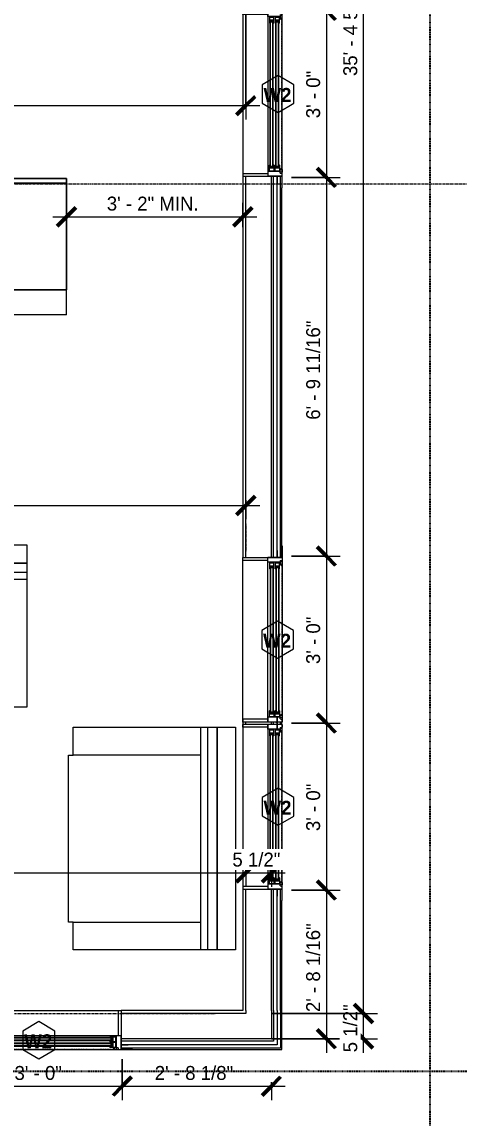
# Model space of a CAD drawing. Header units: inches. Extents: x -4058 to -1781, y 9814 to 12264.
# Drawn here: x -2124.4 to -2030.2, y 9965.9 to 10202.2 of the extents above; entities that cross this region are included whole.
import ezdxf

# ---------------------------------------------------------------- set-up
doc = ezdxf.new("R2010")
doc.units = ezdxf.units.IN
doc.header["$MEASUREMENT"] = 0
for name, pattern in [('Aligning Line 1_8_', [0.25, 0.125, -0.125]), ('Dash', [0.25, 0.125, -0.125]), ('Dash 3_32_', [0.1875, 0.09375, -0.09375]), ('Dash_2_', [0.25, 0.125, -0.125]), ('Grid Line 1_2_', [0.875, 0.5, -0.125, 0.125, -0.125])]:
    doc.linetypes.add(name, pattern=pattern)
for name, color, linetype, lineweight in [('0-1', 7, 'Continuous', 5), ('0-2', 7, 'Continuous', 9), ('A-ANNO-DIMS', 211, 'Continuous', 9), ('A-ANNO-DIMS-32', 211, 'Continuous', 9), ('A-DETL-1', 90, 'Dash 3_32_', 9), ('A-DETL-GENF-HDLN-1', 7, 'Dash', 9), ('A-DETL-GENF-HDLN-2', 1, 'Continuous', 18), ('A-GLAZ', 151, 'Continuous', 18), ('A-GLAZ-1', 7, 'Continuous', 9), ('A-GLAZ-IDEN', 152, 'Continuous', 9), ('A-WALL-1', 7, 'Continuous', 9), ('A-WALL-2', 113, 'Continuous', 9), ('G-ANNO-SYMB', 111, 'Aligning Line 1_8_', 9), ('I-FURN', 30, 'Continuous', 9), ('Q-CASE', 31, 'Continuous', 9), ('S-GRID-1', 1, 'Grid Line 1_2_', 9)]:
    doc.layers.add(name, color=color, linetype=linetype, lineweight=lineweight)
doc.layers.add('0-4', color=250, linetype='Dash_2_')
doc.styles.add('Century Gothic', font='ufonts.com_century-gothic.ttf', dxfattribs={"height": 3})
doc.styles.add('Century Gothic_B', font='GOTHICB.TTF', dxfattribs={"height": 3})
doc.dimstyles.new('MARKETING_DIMENSION', dxfattribs={"dimscale": 12, "dimtxt": 3.132505, "dimasz": 0.333333, "dimexe": 0.25, "dimexo": 0.166667, "dimgap": 0.041667, "dimtad": 1, "dimdec": 4, "dimrnd": 0.0625, "dimzin": 3, "dimdsep": 46, "dimlunit": 4, "dimtxsty": 'Century Gothic', "dimblk1": 'OBLIQUE', "dimblk2": 'OBLIQUE', "dimsah": 1, "dimcen": 0.09, "dimdle": 0.25, "dimazin": 0, "dimtfac": 1, "dimtdec": 4, "dimtix": 1, "dimtmove": 0, "dimatfit": 3, "dimfxl": 1, "dimtvp": 1, "dimtfill": 1, "dimfrac": 2, "dimtolj": 1, "dimtzin": 0, "dimarcsym": 2})
doc.dimstyles.new('THE_DIMENSION_STRING_2', dxfattribs={"dimscale": 12, "dimtxt": 3.132505, "dimasz": 0.333333, "dimexe": 0.25, "dimexo": 0.166667, "dimgap": 0.041667, "dimtad": 1, "dimdec": 4, "dimrnd": 0.0625, "dimzin": 3, "dimdsep": 46, "dimlunit": 4, "dimtxsty": 'Century Gothic', "dimblk1": 'OBLIQUE', "dimblk2": 'OBLIQUE', "dimsah": 1, "dimcen": 0.09, "dimdle": 0.25, "dimazin": 0, "dimtfac": 1, "dimtdec": 4, "dimtix": 1, "dimtmove": 0, "dimatfit": 3, "dimfxl": 1, "dimtvp": 1, "dimtfill": 1, "dimfrac": 2, "dimtolj": 1, "dimtzin": 0, "dimarcsym": 2})
doc.dimstyles.new('THE_DIMENSION_STRING_4', dxfattribs={"dimscale": 12, "dimtxt": 3.132505, "dimasz": 0.333333, "dimexe": 0.25, "dimexo": 0.166667, "dimgap": 0.041667, "dimtad": 1, "dimdec": 4, "dimrnd": 0.0625, "dimzin": 3, "dimdsep": 46, "dimlunit": 4, "dimtxsty": 'Century Gothic', "dimblk1": 'OBLIQUE', "dimblk2": 'OBLIQUE', "dimsah": 1, "dimcen": 0.09, "dimdle": 0.25, "dimazin": 0, "dimtfac": 1, "dimtdec": 4, "dimtix": 1, "dimtmove": 0, "dimatfit": 3, "dimfxl": 1, "dimtvp": 1, "dimtfill": 1, "dimfrac": 2, "dimtolj": 1, "dimtzin": 0, "dimarcsym": 2})
doc.dimstyles.new('THE_DIMENSION_STRING_5', dxfattribs={"dimscale": 12, "dimtxt": 3.132505, "dimasz": 0.333333, "dimexe": 0.25, "dimexo": 0.166667, "dimgap": 0.041667, "dimtad": 1, "dimdec": 4, "dimrnd": 0.0625, "dimzin": 3, "dimdsep": 46, "dimlunit": 4, "dimtxsty": 'Century Gothic', "dimblk1": 'OBLIQUE', "dimblk2": 'OBLIQUE', "dimsah": 1, "dimcen": 0.09, "dimdle": 0.25, "dimazin": 0, "dimtfac": 1, "dimtdec": 4, "dimtix": 1, "dimtmove": 0, "dimatfit": 3, "dimfxl": 1, "dimtvp": 1, "dimtfill": 1, "dimfrac": 2, "dimtolj": 1, "dimtzin": 0, "dimarcsym": 2})

# ---------------------------------------------------------------- blocks, each defined once
blk = doc.blocks.new('Window-Double_Hung-Marvin-Essential - ESDH3066 - 2nd Floor-3357213-UNIT PLANS - 2ND FLOOR')
at = {"layer": 'A-DETL-GENF-HDLN-1'}
blk.add_line((16.1, -4.22), (-16.5, -4.22), dxfattribs=at)
at = {"layer": 'A-DETL-GENF-HDLN-2'}
for p, q in [((-17.13, 4.19), (-17.75, 4.19)), ((-17.13, -1.16), (-17.13, 4.19)), ((17.12, 4.19), (17.75, 4.19)), ((17.12, 4.19), (17.12, -1.16)), ((-16.72, -1.19), (-17.75, -1.19)), ((-17.75, -4.28), (-17.75, -1.19)), ((-16.72, -3.77), (-16.72, -1.19)), ((-16.56, -1.53), (-15.34, -1.53)), ((-16.56, -1.53), (-16.56, -2.47)), ((-15.28, -1.65), (-15.94, -1.65)), ((-15.94, -1.65), (-15.94, -2.37)), ((-15.84, -1.66), (-15.84, -2.35)), ((-15.54, -1.79), (-15.54, -2.23)), ((-15.34, -1.53), (-15.28, -1.59)), ((-15.28, -1.59), (-15.28, -1.65)), ((15.34, -1.53), (15.28, -1.59)), ((15.28, -1.59), (15.28, -1.65)), ((15.28, -1.65), (15.94, -1.65)), ((16.56, -1.53), (15.34, -1.53)), ((15.54, -1.79), (15.54, -2.23)), ((15.84, -1.66), (15.84, -2.35)), ((15.94, -1.65), (15.94, -2.37)), ((16.56, -1.53), (16.56, -2.47)), ((16.72, -3.77), (16.72, -1.19)), ((16.72, -1.19), (17.75, -1.19)), ((17.75, -4.28), (17.75, -1.19)), ((-19.25, -3.23), (-19.25, -3.19)), ((-19.25, -3.19), (-17.9, -3.19)), ((-17.75, -3.23), (-19.25, -3.23)), ((-17.9, -3.19), (-17.9, -3.08)), ((-17.9, -3.08), (-17.75, -3.08)), ((-17.75, -4.28), (-17.16, -4.28)), ((-17.08, -3.87), (-17.16, -4.28)), ((-17.08, -3.87), (-16.19, -3.87)), ((-16.85, -4.25), (-16.85, -3.87)), ((-16.3, -4.25), (-16.85, -4.25)), ((-16.38, -3.77), (-16.72, -3.77)), ((-15.34, -2.47), (-16.56, -2.47)), ((-16.56, -2.75), (-15.34, -2.75)), ((-16.56, -2.75), (-16.56, -3.69)), ((-15.34, -3.69), (-16.56, -3.69)), ((-16.38, -3.87), (-16.38, -3.77)), ((-16.18, -4.01), (-16.3, -4.01)), ((-16.3, -4.01), (-16.3, -4.25)), ((-16.19, -3.87), (-16.19, -3.97)), ((-16.19, -3.97), (-16.1, -3.97)), ((-16.18, -4.22), (-16.18, -4.01)), ((-16.18, -4.22), (-16.1, -4.22)), ((-16.1, -3.97), (-16.1, -4.22)), ((-15.94, -2.37), (-15.28, -2.37)), ((-15.28, -2.87), (-15.94, -2.87)), ((-15.94, -2.87), (-15.94, -3.59)), ((-15.94, -3.59), (-15.28, -3.59)), ((-15.84, -2.88), (-15.84, -3.57)), ((-15.54, -3.01), (-15.54, -3.45)), ((-15.34, -2.47), (-15.28, -2.41)), ((-15.34, -2.75), (-15.28, -2.81)), ((-15.34, -3.69), (-15.28, -3.63)), ((-15.28, -2.37), (-15.28, -2.41)), ((-15.28, -2.81), (-15.28, -2.87)), ((-15.28, -3.59), (-15.28, -3.63)), ((15.28, -2.37), (15.28, -2.41)), ((15.94, -2.37), (15.28, -2.37)), ((15.34, -2.47), (15.28, -2.41)), ((15.34, -2.75), (15.28, -2.81)), ((15.28, -2.81), (15.28, -2.87)), ((15.28, -2.87), (15.94, -2.87)), ((15.28, -3.59), (15.28, -3.63)), ((15.94, -3.59), (15.28, -3.59)), ((15.34, -3.69), (15.28, -3.63)), ((15.34, -2.47), (16.56, -2.47)), ((16.56, -2.75), (15.34, -2.75)), ((15.34, -3.69), (16.56, -3.69)), ((15.54, -3.01), (15.54, -3.45)), ((15.84, -2.88), (15.84, -3.57)), ((15.94, -2.87), (15.94, -3.59)), ((16.19, -3.97), (16.1, -3.97)), ((16.1, -3.97), (16.1, -4.22)), ((16.18, -4.22), (16.1, -4.22)), ((16.18, -4.22), (16.18, -4.01)), ((16.18, -4.01), (16.3, -4.01)), ((17.08, -3.87), (16.19, -3.87)), ((16.19, -3.87), (16.19, -3.97)), ((16.3, -4.01), (16.3, -4.25)), ((16.3, -4.25), (16.85, -4.25)), ((16.38, -3.87), (16.38, -3.77)), ((16.38, -3.77), (16.72, -3.77)), ((16.56, -2.75), (16.56, -3.69)), ((16.85, -4.25), (16.85, -3.87)), ((17.08, -3.87), (17.16, -4.28)), ((17.75, -4.28), (17.16, -4.28)), ((17.9, -3.08), (17.75, -3.08)), ((17.75, -3.23), (19.25, -3.23)), ((17.9, -3.19), (17.9, -3.08)), ((19.25, -3.19), (17.9, -3.19)), ((19.25, -3.23), (19.25, -3.19))]:
    blk.add_line(p, q, dxfattribs=at)
at = {"layer": 'A-GLAZ'}
for p, q in [((15.84, -1.66), (-15.84, -1.66)), ((15.84, -1.79), (-15.84, -1.79)), ((15.84, -2.23), (-15.84, -2.23)), ((15.84, -2.35), (-15.84, -2.35)), ((15.84, -2.88), (-15.84, -2.88)), ((15.84, -3.01), (-15.84, -3.01)), ((15.84, -3.45), (-15.84, -3.45)), ((15.84, -3.57), (-15.84, -3.57))]:
    blk.add_line(p, q, dxfattribs=at)
at = {"layer": 'A-GLAZ-1'}
for p, q in [((-17.75, 4.19), (17.75, 4.19)), ((-17.75, -1.16), (-17.75, 4.19)), ((17.75, 4.19), (17.75, -1.16)), ((-17.75, -1.19), (17.75, -1.19)), ((-17.75, -4.28), (-17.75, -1.19)), ((17.75, -1.19), (17.75, -4.28)), ((17.75, -4.28), (-17.75, -4.28)), ((17.75, -4.19), (20.21, -4.19)), ((20.21, -4.25), (17.75, -4.25)), ((20.21, -4.19), (20.21, -4.25))]:
    blk.add_line(p, q, dxfattribs=at)
blk = doc.blocks.new('Window-Double_Hung-Marvin-Essential - ESDH3066 - 2nd Floor-3357214-UNIT PLANS - 2ND FLOOR')
at = {"layer": 'A-DETL-GENF-HDLN-1'}
blk.add_line((16.1, 4.22), (-16.5, 4.22), dxfattribs=at)
at = {"layer": 'A-DETL-GENF-HDLN-2'}
for p, q in [((-19.25, 3.23), (-19.25, 3.19)), ((-17.75, 3.23), (-19.25, 3.23)), ((-19.25, 3.19), (-17.9, 3.19)), ((-17.9, 3.19), (-17.9, 3.08)), ((-17.9, 3.08), (-17.75, 3.08)), ((-17.75, 4.28), (-17.16, 4.28)), ((-17.75, 4.28), (-17.75, 1.19)), ((-17.08, 3.87), (-17.16, 4.28)), ((-17.08, 3.87), (-16.19, 3.87)), ((-16.85, 4.25), (-16.85, 3.87)), ((-16.3, 4.25), (-16.85, 4.25)), ((-16.38, 3.77), (-16.72, 3.77)), ((-16.72, 3.77), (-16.72, 1.19)), ((-15.34, 3.69), (-16.56, 3.69)), ((-16.56, 2.75), (-16.56, 3.69)), ((-16.56, 2.75), (-15.34, 2.75)), ((-15.34, 2.47), (-16.56, 2.47)), ((-16.56, 1.53), (-16.56, 2.47)), ((-16.38, 3.87), (-16.38, 3.77)), ((-16.3, 4.01), (-16.3, 4.25)), ((-16.18, 4.01), (-16.3, 4.01)), ((-16.19, 3.97), (-16.1, 3.97)), ((-16.19, 3.87), (-16.19, 3.97)), ((-16.18, 4.22), (-16.1, 4.22)), ((-16.18, 4.22), (-16.18, 4.01)), ((-16.1, 3.97), (-16.1, 4.22)), ((-15.94, 2.87), (-15.94, 3.59)), ((-15.94, 3.59), (-15.28, 3.59)), ((-15.28, 2.87), (-15.94, 2.87)), ((-15.94, 1.65), (-15.94, 2.37)), ((-15.94, 2.37), (-15.28, 2.37)), ((-15.84, 2.88), (-15.84, 3.57)), ((-15.54, 3.01), (-15.54, 3.45)), ((-15.34, 3.69), (-15.28, 3.63)), ((-15.34, 2.75), (-15.28, 2.81)), ((-15.34, 2.47), (-15.28, 2.41)), ((-15.28, 3.59), (-15.28, 3.63)), ((-15.28, 2.81), (-15.28, 2.87)), ((-15.28, 2.37), (-15.28, 2.41)), ((15.34, 3.69), (15.28, 3.63)), ((15.28, 3.59), (15.28, 3.63)), ((15.94, 3.59), (15.28, 3.59)), ((15.28, 2.81), (15.28, 2.87)), ((15.28, 2.87), (15.94, 2.87)), ((15.34, 2.75), (15.28, 2.81)), ((15.34, 2.47), (15.28, 2.41)), ((15.28, 2.37), (15.28, 2.41)), ((15.94, 2.37), (15.28, 2.37)), ((15.34, 3.69), (16.56, 3.69)), ((16.56, 2.75), (15.34, 2.75)), ((15.34, 2.47), (16.56, 2.47)), ((15.54, 3.01), (15.54, 3.45)), ((15.84, 2.88), (15.84, 3.57)), ((15.94, 2.87), (15.94, 3.59)), ((15.94, 1.65), (15.94, 2.37)), ((16.18, 4.22), (16.1, 4.22)), ((16.1, 3.97), (16.1, 4.22)), ((16.19, 3.97), (16.1, 3.97)), ((16.18, 4.22), (16.18, 4.01)), ((16.18, 4.01), (16.3, 4.01)), ((16.19, 3.87), (16.19, 3.97)), ((17.08, 3.87), (16.19, 3.87)), ((16.3, 4.01), (16.3, 4.25)), ((16.3, 4.25), (16.85, 4.25)), ((16.38, 3.87), (16.38, 3.77)), ((16.38, 3.77), (16.72, 3.77)), ((16.56, 2.75), (16.56, 3.69)), ((16.56, 1.53), (16.56, 2.47)), ((16.72, 3.77), (16.72, 1.19)), ((16.85, 4.25), (16.85, 3.87)), ((17.08, 3.87), (17.16, 4.28)), ((17.75, 4.28), (17.16, 4.28)), ((17.75, 4.28), (17.75, 1.19)), ((17.75, 3.23), (19.25, 3.23)), ((17.9, 3.08), (17.75, 3.08)), ((17.9, 3.19), (17.9, 3.08)), ((19.25, 3.19), (17.9, 3.19)), ((19.25, 3.23), (19.25, 3.19)), ((-16.72, 1.19), (-17.75, 1.19)), ((-17.13, 1.16), (-17.13, -4.19)), ((-16.56, 1.53), (-15.34, 1.53)), ((-15.28, 1.65), (-15.94, 1.65)), ((-15.84, 1.66), (-15.84, 2.35)), ((-15.54, 1.79), (-15.54, 2.23)), ((-15.34, 1.53), (-15.28, 1.59)), ((-15.28, 1.59), (-15.28, 1.65)), ((15.28, 1.59), (15.28, 1.65)), ((15.28, 1.65), (15.94, 1.65)), ((15.34, 1.53), (15.28, 1.59)), ((16.56, 1.53), (15.34, 1.53)), ((15.54, 1.79), (15.54, 2.23)), ((15.84, 1.66), (15.84, 2.35)), ((16.72, 1.19), (17.75, 1.19)), ((17.12, -4.19), (17.12, 1.16)), ((-17.13, -4.19), (-17.75, -4.19)), ((17.12, -4.19), (17.75, -4.19))]:
    blk.add_line(p, q, dxfattribs=at)
at = {"layer": 'A-GLAZ'}
for p, q in [((15.84, 3.57), (-15.84, 3.57)), ((15.84, 3.45), (-15.84, 3.45)), ((15.84, 3.01), (-15.84, 3.01)), ((15.84, 2.88), (-15.84, 2.88)), ((15.84, 2.35), (-15.84, 2.35)), ((15.84, 2.23), (-15.84, 2.23)), ((15.84, 1.79), (-15.84, 1.79)), ((15.84, 1.66), (-15.84, 1.66))]:
    blk.add_line(p, q, dxfattribs=at)
at = {"layer": 'A-GLAZ-1'}
for p, q in [((17.75, 4.28), (-17.75, 4.28)), ((-17.75, 4.28), (-17.75, 1.19)), ((17.75, 1.19), (17.75, 4.28)), ((20.21, 4.25), (17.75, 4.25)), ((17.75, 4.19), (20.21, 4.19)), ((20.21, 4.19), (20.21, 4.25)), ((-17.75, 1.19), (17.75, 1.19)), ((-17.75, 1.16), (-17.75, -4.19)), ((17.75, -4.19), (17.75, 1.16)), ((-17.75, -4.19), (17.75, -4.19))]:
    blk.add_line(p, q, dxfattribs=at)
blk = doc.blocks.new('CTR - 1st Phase - Shell_rvt-1-UNIT PLANS - 2ND FLOOR')
at = {"layer": 'A-WALL-1'}
for p, q in [((-2076.8, 10168.9), (-2076.8, 10086.74)), ((-2076.17, 10086.74), (-2076.17, 10168.9)), ((-2071.42, 10168.9), (-2071.45, 10168.9)), ((-2070.67, 10086.74), (-2070.67, 10168.9)), ((-2070.17, 10086.74), (-2070.17, 10168.9)), ((-2069.42, 10086.74), (-2069.42, 10168.9)), ((-2068.67, 10086.74), (-2068.67, 10168.9)), ((-2068.42, 10089.2), (-2068.42, 10166.44)), ((-2071.45, 10086.74), (-2071.42, 10086.74)), ((-2076.8, 10051.24), (-2076.8, 10050.74)), ((-2076.17, 10050.74), (-2076.17, 10051.24)), ((-2071.42, 10051.24), (-2071.45, 10051.24)), ((-2071.45, 10050.74), (-2071.42, 10050.74)), ((-2070.67, 10050.74), (-2070.67, 10051.24)), ((-2070.17, 10050.74), (-2070.17, 10051.24)), ((-2069.42, 10050.74), (-2069.42, 10051.24)), ((-2068.67, 10050.74), (-2068.67, 10051.24)), ((-2068.42, 10050.74), (-2068.42, 10051.24)), ((-2076.8, 10015.24), (-2076.8, 9989.06)), ((-2076.17, 9989.06), (-2076.17, 10015.24)), ((-2071.42, 10015.24), (-2071.45, 10015.24)), ((-2070.67, 9989.06), (-2070.67, 10015.24)), ((-2070.17, 9989.06), (-2070.17, 10015.24)), ((-2069.42, 9989.06), (-2069.42, 10015.24)), ((-2068.67, 9989.06), (-2068.67, 10015.24)), ((-2068.42, 9989.06), (-2068.42, 10012.78)), ((-2076.8, 9989.06), (-2103.04, 9989.06)), ((-2076.17, 9988.44), (-2103.04, 9988.44)), ((-2076.17, 9989.06), (-2076.17, 9988.44)), ((-2070.67, 9989.06), (-2070.67, 9988.44)), ((-2070.67, 9988.44), (-2070.67, 9982.94)), ((-2070.17, 9989.06), (-2070.17, 9982.94)), ((-2069.42, 9989.06), (-2069.42, 9982.44)), ((-2068.67, 9989.06), (-2068.67, 9981.69)), ((-2068.42, 9980.94), (-2068.42, 9989.06)), ((-2103.04, 9983.72), (-2103.04, 9983.69)), ((-2070.67, 9982.94), (-2103.04, 9982.94)), ((-2070.17, 9982.44), (-2103.04, 9982.44)), ((-2069.42, 9981.69), (-2103.04, 9981.69)), ((-2070.17, 9982.94), (-2070.17, 9982.44)), ((-2069.42, 9982.44), (-2069.42, 9981.69)), ((-2068.67, 9981.69), (-2068.67, 9980.94)), ((-2068.67, 9980.94), (-2103.04, 9980.94)), ((-2100.58, 9980.69), (-2068.42, 9980.69)), ((-2068.42, 9980.69), (-2068.42, 9980.94))]:
    blk.add_line(p, q, dxfattribs=at)
at = {"layer": '0-2'}
for name, p, rotation in [('Window-Double_Hung-Marvin-Essential - ESDH3066 - 2nd Floor-3357214-UNIT PLANS - 2ND FLOOR', (-2072.61, 10186.65), 269.9999999999999), ('Window-Double_Hung-Marvin-Essential - ESDH3066 - 2nd Floor-3357213-UNIT PLANS - 2ND FLOOR', (-2072.61, 10068.99), 89.99999999999991), ('Window-Double_Hung-Marvin-Essential - ESDH3066 - 2nd Floor-3357214-UNIT PLANS - 2ND FLOOR', (-2072.61, 10032.99), 269.9999999999999)]:
    blk.add_blockref(name, p, dxfattribs=dict(at, rotation=rotation))
blk.add_blockref('Window-Double_Hung-Marvin-Essential - ESDH3066 - 2nd Floor-3357213-UNIT PLANS - 2ND FLOOR', (-2120.79, 9984.88), dxfattribs=at)
blk = doc.blocks.new('Couch-Both_Arms-Generic - 1-1372852-UNIT PLANS - 2ND FLOOR')
at = {"layer": 'I-FURN'}
for p, q in [((-42, 17.5), (-36, 17.5)), ((-42, -10), (-42, 17.5)), ((-36, 18.5), (36, 18.5)), ((-36, 17.5), (-36, 18.5)), ((-36, 17.5), (-36, -10)), ((36, 18.5), (36, 17.5)), ((36, 17.5), (42, 17.5)), ((36, -10), (36, 17.5)), ((42, 17.5), (42, -10)), ((-42, -10), (42, -10)), ((-42, -13.5), (-42, -10)), ((-42, -11.5), (42, -11.5)), ((42, -10), (42, -13.5)), ((-42, -13.5), (42, -13.5)), ((-42, -17.5), (-42, -13.5)), ((42, -13.5), (-42, -13.5)), ((42, -13.5), (42, -17.5)), ((42, -17.5), (-42, -17.5))]:
    blk.add_line(p, q, dxfattribs=at)
blk = doc.blocks.new('Couch-Both_Arms-Generic - 2-1523460-UNIT PLANS - 2ND FLOOR')
at = {"layer": 'I-FURN'}
for p, q in [((-24, 17.5), (-18, 17.5)), ((-24, -10), (-24, 17.5)), ((-18, 18.5), (18, 18.5)), ((-18, 17.5), (-18, 18.5)), ((-18, 17.5), (-18, -10)), ((18, 18.5), (18, 17.5)), ((18, 17.5), (24, 17.5)), ((18, -10), (18, 17.5)), ((24, 17.5), (24, -10)), ((-24, -10), (24, -10)), ((-24, -13.5), (-24, -10)), ((-24, -11.5), (24, -11.5)), ((24, -10), (24, -13.5)), ((-24, -13.5), (24, -13.5)), ((-24, -17.5), (-24, -13.5)), ((24, -13.5), (-24, -13.5)), ((24, -13.5), (24, -17.5)), ((24, -17.5), (-24, -17.5))]:
    blk.add_line(p, q, dxfattribs=at)
blk = doc.blocks.new('OD_CW_Base Cabinet - OD_CW_Base Cabinet-4179323-UNIT PLANS - 2ND FLOOR')
at = {"layer": 'Q-CASE'}
for p, q in [((0.74, 24), (0.74, 0)), ((136.26, 24), (0.74, 24)), ((136.26, 0), (136.26, 24)), ((0.74, 0), (136.26, 0))]:
    blk.add_line(p, q, dxfattribs=at)
blk = doc.blocks.new('DIMBLOCK259-UNIT PLANS - 2ND FLOOR')
at = {"layer": 'A-ANNO-DIMS-32', "lineweight": 50}
for p, q in [((-2295.62, 10097.95), (-2293.62, 10099.95)), ((-2076.17, 10097.95), (-2074.17, 10099.95)), ((-2295.62, 10097.95), (-2297.62, 10095.95)), ((-2076.17, 10097.95), (-2078.17, 10095.95))]:
    blk.add_line(p, q, dxfattribs=at)
at = {"layer": 'A-ANNO-DIMS-32'}
for p, q in [((-2295.62, 10098.77), (-2295.62, 10094.95)), ((-2295.62, 10097.95), (-2295.62, 10098.77)), ((-2295.62, 10097.95), (-2073.17, 10097.95)), ((-2076.17, 10099.06), (-2076.17, 10094.95)), ((-2076.17, 10097.95), (-2076.17, 10099.06))]:
    blk.add_line(p, q, dxfattribs=at)
at = {"layer": 'A-ANNO-DIMS-32', "color": 0, "insert": (-2197.31, 10102.29), "char_height": 3, "width": 27.387, "attachment_point": 1, "line_spacing_factor": 0.984502, "style": 'Century Gothic', "bg_fill": 3, "box_fill_scale": 1.25, "bg_fill_color": 256, "bg_fill_true_color": 13158600, "bg_fill_transparency": 0}
blk.add_mtext('18\' - 3 7/16"', dxfattribs=at)
blk = doc.blocks.new('_Oblique')
at = {"color": 0, "linetype": 'ByBlock', "lineweight": -2}
blk.add_line((-0.5, -0.5), (0.5, 0.5), dxfattribs=at)
blk = doc.blocks.new('DIMBLOCK431-UNIT PLANS - 2ND FLOOR')
at = {"layer": 'A-ANNO-DIMS-32'}
for p, q in [((-2138.79, 9978.6), (-2138.79, 9969.76)), ((-2138.79, 9972.76), (-2138.79, 9978.6)), ((-2102.79, 9978.6), (-2102.79, 9969.76)), ((-2102.79, 9972.76), (-2102.79, 9978.6)), ((-2138.79, 9972.76), (-2102.79, 9972.76))]:
    blk.add_line(p, q, dxfattribs=at)
at = {"layer": 'A-ANNO-DIMS-32', "lineweight": 50}
for p, q in [((-2138.79, 9972.76), (-2136.79, 9974.76)), ((-2102.79, 9972.76), (-2100.79, 9974.76)), ((-2138.79, 9972.76), (-2140.79, 9970.76)), ((-2102.79, 9972.76), (-2104.79, 9970.76))]:
    blk.add_line(p, q, dxfattribs=at)
at = {"layer": 'A-ANNO-DIMS-32', "color": 0, "insert": (-2126.03, 9977.1), "char_height": 3, "width": 12.5897, "attachment_point": 1, "line_spacing_factor": 0.984502, "style": 'Century Gothic', "bg_fill": 3, "box_fill_scale": 1.25, "bg_fill_color": 256, "bg_fill_true_color": 13158600, "bg_fill_transparency": 0}
blk.add_mtext('3\' - 0"', dxfattribs=at)
blk = doc.blocks.new('DIMBLOCK432-UNIT PLANS - 2ND FLOOR')
at = {"layer": 'A-ANNO-DIMS-32'}
for p, q in [((-2102.79, 9978.6), (-2102.79, 9969.76)), ((-2102.79, 9972.76), (-2102.79, 9978.6)), ((-2102.79, 9972.76), (-2067.67, 9972.76)), ((-2070.67, 9973.58), (-2070.67, 9969.76)), ((-2070.67, 9972.76), (-2070.67, 9973.58))]:
    blk.add_line(p, q, dxfattribs=at)
at = {"layer": 'A-ANNO-DIMS-32', "lineweight": 50}
for p, q in [((-2102.79, 9972.76), (-2100.79, 9974.76)), ((-2070.67, 9972.76), (-2068.67, 9974.76)), ((-2102.79, 9972.76), (-2104.79, 9970.76)), ((-2070.67, 9972.76), (-2072.67, 9970.76))]:
    blk.add_line(p, q, dxfattribs=at)
at = {"layer": 'A-ANNO-DIMS-32', "color": 0, "insert": (-2095.8, 9977.1), "char_height": 3, "width": 21.7784, "attachment_point": 1, "line_spacing_factor": 0.984502, "style": 'Century Gothic', "bg_fill": 3, "box_fill_scale": 1.25, "bg_fill_color": 256, "bg_fill_true_color": 13158600, "bg_fill_transparency": 0}
blk.add_mtext('2\' - 8 1/8"', dxfattribs=at)
blk = doc.blocks.new('DIMBLOCK451-UNIT PLANS - 2ND FLOOR')
at = {"layer": 'A-ANNO-DIMS-32', "lineweight": 50}
for p, q in [((-2058.81, 10204.65), (-2060.81, 10206.65)), ((-2058.81, 10204.65), (-2056.81, 10202.65)), ((-2058.81, 10168.65), (-2060.81, 10170.65)), ((-2058.81, 10168.65), (-2056.81, 10166.65))]:
    blk.add_line(p, q, dxfattribs=at)
at = {"layer": 'A-ANNO-DIMS-32'}
for p, q in [((-2066.33, 10204.65), (-2055.81, 10204.65)), ((-2058.81, 10204.65), (-2066.33, 10204.65)), ((-2058.81, 10204.65), (-2058.81, 10168.65)), ((-2066.33, 10168.65), (-2055.81, 10168.65)), ((-2058.81, 10168.65), (-2066.33, 10168.65))]:
    blk.add_line(p, q, dxfattribs=at)
at = {"layer": 'A-ANNO-DIMS-32', "color": 0, "insert": (-2063.16, 10181.41), "char_height": 3, "width": 12.5897, "attachment_point": 1, "rotation": 90, "line_spacing_factor": 0.984502, "style": 'Century Gothic', "bg_fill": 3, "box_fill_scale": 1.25, "bg_fill_color": 256, "bg_fill_true_color": 13158600, "bg_fill_transparency": 0}
blk.add_mtext('3\' - 0"', dxfattribs=at)
blk = doc.blocks.new('DIMBLOCK452-UNIT PLANS - 2ND FLOOR')
at = {"layer": 'A-ANNO-DIMS-32', "lineweight": 50}
for p, q in [((-2058.81, 10168.65), (-2060.81, 10170.65)), ((-2058.81, 10168.65), (-2056.81, 10166.65)), ((-2058.81, 10086.99), (-2060.81, 10088.99)), ((-2058.81, 10086.99), (-2056.81, 10084.99))]:
    blk.add_line(p, q, dxfattribs=at)
at = {"layer": 'A-ANNO-DIMS-32'}
for p, q in [((-2066.33, 10168.65), (-2055.81, 10168.65)), ((-2058.81, 10168.65), (-2066.33, 10168.65)), ((-2058.81, 10168.65), (-2058.81, 10086.99)), ((-2066.33, 10086.99), (-2055.81, 10086.99)), ((-2058.81, 10086.99), (-2066.33, 10086.99))]:
    blk.add_line(p, q, dxfattribs=at)
at = {"layer": 'A-ANNO-DIMS-32', "color": 0, "insert": (-2063.16, 10116.41), "char_height": 3, "width": 27.387, "attachment_point": 1, "rotation": 90, "line_spacing_factor": 0.984502, "style": 'Century Gothic', "bg_fill": 3, "box_fill_scale": 1.25, "bg_fill_color": 256, "bg_fill_true_color": 13158600, "bg_fill_transparency": 0}
blk.add_mtext('6\' - 9 11/16"', dxfattribs=at)
blk = doc.blocks.new('DIMBLOCK453-UNIT PLANS - 2ND FLOOR')
at = {"layer": 'A-ANNO-DIMS-32', "lineweight": 50}
for p, q in [((-2058.81, 10086.99), (-2060.81, 10088.99)), ((-2058.81, 10086.99), (-2056.81, 10084.99)), ((-2058.81, 10050.99), (-2060.81, 10052.99)), ((-2058.81, 10050.99), (-2056.81, 10048.99))]:
    blk.add_line(p, q, dxfattribs=at)
at = {"layer": 'A-ANNO-DIMS-32'}
for p, q in [((-2066.33, 10086.99), (-2055.81, 10086.99)), ((-2058.81, 10086.99), (-2066.33, 10086.99)), ((-2058.81, 10086.99), (-2058.81, 10050.99)), ((-2066.33, 10050.99), (-2055.81, 10050.99)), ((-2058.81, 10050.99), (-2066.33, 10050.99))]:
    blk.add_line(p, q, dxfattribs=at)
at = {"layer": 'A-ANNO-DIMS-32', "color": 0, "insert": (-2063.16, 10063.75), "char_height": 3, "width": 12.5897, "attachment_point": 1, "rotation": 90, "line_spacing_factor": 0.984502, "style": 'Century Gothic', "bg_fill": 3, "box_fill_scale": 1.25, "bg_fill_color": 256, "bg_fill_true_color": 13158600, "bg_fill_transparency": 0}
blk.add_mtext('3\' - 0"', dxfattribs=at)
blk = doc.blocks.new('DIMBLOCK454-UNIT PLANS - 2ND FLOOR')
at = {"layer": 'A-ANNO-DIMS-32', "lineweight": 50}
for p, q in [((-2058.81, 10050.99), (-2060.81, 10052.99)), ((-2058.81, 10050.99), (-2056.81, 10048.99)), ((-2058.81, 10014.99), (-2060.81, 10016.99)), ((-2058.81, 10014.99), (-2056.81, 10012.99))]:
    blk.add_line(p, q, dxfattribs=at)
at = {"layer": 'A-ANNO-DIMS-32'}
for p, q in [((-2066.33, 10050.99), (-2055.81, 10050.99)), ((-2058.81, 10050.99), (-2066.33, 10050.99)), ((-2058.81, 10050.99), (-2058.81, 10014.99)), ((-2066.33, 10014.99), (-2055.81, 10014.99)), ((-2058.81, 10014.99), (-2066.33, 10014.99))]:
    blk.add_line(p, q, dxfattribs=at)
at = {"layer": 'A-ANNO-DIMS-32', "color": 0, "insert": (-2063.16, 10027.74), "char_height": 3, "width": 12.5897, "attachment_point": 1, "rotation": 90, "line_spacing_factor": 0.984502, "style": 'Century Gothic', "bg_fill": 3, "box_fill_scale": 1.25, "bg_fill_color": 256, "bg_fill_true_color": 13158600, "bg_fill_transparency": 0}
blk.add_mtext('3\' - 0"', dxfattribs=at)
blk = doc.blocks.new('DIMBLOCK455-UNIT PLANS - 2ND FLOOR')
at = {"layer": 'A-ANNO-DIMS-32', "lineweight": 50}
for p, q in [((-2058.81, 10014.99), (-2060.81, 10016.99)), ((-2058.81, 10014.99), (-2056.81, 10012.99)), ((-2058.81, 9982.94), (-2060.81, 9984.94)), ((-2058.81, 9982.94), (-2056.81, 9980.94))]:
    blk.add_line(p, q, dxfattribs=at)
at = {"layer": 'A-ANNO-DIMS-32'}
for p, q in [((-2066.33, 10014.99), (-2055.81, 10014.99)), ((-2058.81, 10014.99), (-2066.33, 10014.99)), ((-2058.81, 10014.99), (-2058.81, 9979.94)), ((-2057.99, 9982.94), (-2061.81, 9982.94)), ((-2058.81, 9982.94), (-2057.99, 9982.94))]:
    blk.add_line(p, q, dxfattribs=at)
at = {"layer": 'A-ANNO-DIMS-32', "color": 0, "insert": (-2063.16, 9988.72), "char_height": 3, "width": 24.5827, "attachment_point": 1, "rotation": 90, "line_spacing_factor": 0.984502, "style": 'Century Gothic', "bg_fill": 3, "box_fill_scale": 1.25, "bg_fill_color": 256, "bg_fill_true_color": 13158600, "bg_fill_transparency": 0}
blk.add_mtext('2\' - 8 1/16"', dxfattribs=at)
blk = doc.blocks.new('DIMBLOCK813-UNIT PLANS - 2ND FLOOR')
at = {"layer": 'A-ANNO-DIMS-32'}
for p, q in [((-2076.17, 10230.79), (-2076.17, 10181.12)), ((-2076.17, 10184.12), (-2076.17, 10230.79)), ((-2259.82, 10216.79), (-2259.82, 10181.12)), ((-2259.82, 10184.12), (-2259.82, 10216.79)), ((-2262.82, 10184.12), (-2073.17, 10184.12))]:
    blk.add_line(p, q, dxfattribs=at)
at = {"layer": 'A-ANNO-DIMS-32', "lineweight": 50}
for p, q in [((-2259.82, 10184.12), (-2257.82, 10186.12)), ((-2076.17, 10184.12), (-2074.17, 10186.12)), ((-2259.82, 10184.12), (-2261.82, 10182.12)), ((-2076.17, 10184.12), (-2078.17, 10182.12))]:
    blk.add_line(p, q, dxfattribs=at)
at = {"layer": 'A-ANNO-DIMS-32', "color": 0, "insert": (-2178.24, 10188.46), "char_height": 3, "width": 24.5827, "attachment_point": 1, "line_spacing_factor": 0.984502, "style": 'Century Gothic', "bg_fill": 3, "box_fill_scale": 1.25, "bg_fill_color": 256, "bg_fill_true_color": 13158600, "bg_fill_transparency": 0}
blk.add_mtext('15\' - 3 5/8"', dxfattribs=at)
blk = doc.blocks.new('DIMBLOCK1101-UNIT PLANS - 2ND FLOOR')
at = {"layer": 'A-ANNO-DIMS-32'}
for p, q in [((-2514.29, 10015.28), (-2514.29, 10021.75)), ((-2076.17, 10019.58), (-2076.17, 10015.75)), ((-2076.17, 10018.75), (-2076.17, 10019.58)), ((-2514.29, 10018.75), (-2076.17, 10018.75)), ((-2514.29, 10018.75), (-2514.29, 10015.28))]:
    blk.add_line(p, q, dxfattribs=at)
at = {"layer": 'A-ANNO-DIMS-32', "lineweight": 50}
for p, q in [((-2514.29, 10018.75), (-2512.29, 10020.75)), ((-2076.17, 10018.75), (-2074.17, 10020.75)), ((-2514.29, 10018.75), (-2516.29, 10016.75)), ((-2076.17, 10018.75), (-2078.17, 10016.75))]:
    blk.add_line(p, q, dxfattribs=at)
at = {"layer": 'A-ANNO-DIMS-32', "color": 0, "insert": (-2305.47, 10023.1), "char_height": 3, "width": 24.5827, "attachment_point": 1, "line_spacing_factor": 0.984502, "style": 'Century Gothic', "bg_fill": 3, "box_fill_scale": 1.25, "bg_fill_color": 256, "bg_fill_true_color": 13158600, "bg_fill_transparency": 0}
blk.add_mtext('36\' - 6 1/8"', dxfattribs=at)
blk = doc.blocks.new('DIMBLOCK1102-UNIT PLANS - 2ND FLOOR')
at = {"layer": 'A-ANNO-DIMS-32', "lineweight": 50}
for p, q in [((-2076.17, 10018.75), (-2074.17, 10020.75)), ((-2070.67, 10018.75), (-2068.67, 10020.75)), ((-2076.17, 10018.75), (-2078.17, 10016.75)), ((-2070.67, 10018.75), (-2072.67, 10016.75))]:
    blk.add_line(p, q, dxfattribs=at)
at = {"layer": 'A-ANNO-DIMS-32'}
for p, q in [((-2076.17, 10019.58), (-2076.17, 10015.75)), ((-2076.17, 10018.75), (-2076.17, 10019.58)), ((-2070.67, 10019.58), (-2070.67, 10015.75)), ((-2070.67, 10018.75), (-2070.67, 10019.58)), ((-2076.17, 10018.75), (-2067.67, 10018.75))]:
    blk.add_line(p, q, dxfattribs=at)
at = {"layer": 'A-ANNO-DIMS-32', "color": 0, "insert": (-2079.07, 10023.1), "char_height": 3, "width": 13.5444, "attachment_point": 1, "line_spacing_factor": 0.984502, "style": 'Century Gothic', "bg_fill": 3, "box_fill_scale": 1.25, "bg_fill_color": 256, "bg_fill_true_color": 13158600, "bg_fill_transparency": 0}
blk.add_mtext('5 1/2"', dxfattribs=at)
blk = doc.blocks.new('DIMBLOCK1103-UNIT PLANS - 2ND FLOOR')
at = {"layer": 'A-ANNO-DIMS-32'}
for p, q in [((-2070.61, 9988.44), (-2047.81, 9988.44)), ((-2050.81, 9988.44), (-2070.61, 9988.44)), ((-2050.81, 9979.94), (-2050.81, 9988.44)), ((-2070.61, 9982.94), (-2047.81, 9982.94)), ((-2050.81, 9982.94), (-2070.61, 9982.94))]:
    blk.add_line(p, q, dxfattribs=at)
at = {"layer": 'A-ANNO-DIMS-32', "lineweight": 50}
for p, q in [((-2050.81, 9988.44), (-2052.81, 9990.44)), ((-2050.81, 9988.44), (-2048.81, 9986.44)), ((-2050.81, 9982.94), (-2052.81, 9984.94)), ((-2050.81, 9982.94), (-2048.81, 9980.94))]:
    blk.add_line(p, q, dxfattribs=at)
at = {"layer": 'A-ANNO-DIMS-32', "color": 0, "insert": (-2055.16, 9980.05), "char_height": 3, "width": 13.5444, "attachment_point": 1, "rotation": 90, "line_spacing_factor": 0.984502, "style": 'Century Gothic', "bg_fill": 3, "box_fill_scale": 1.25, "bg_fill_color": 256, "bg_fill_true_color": 13158600, "bg_fill_transparency": 0}
blk.add_mtext('5 1/2"', dxfattribs=at)
blk = doc.blocks.new('DIMBLOCK1104-UNIT PLANS - 2ND FLOOR')
at = {"layer": 'A-ANNO-DIMS-32', "lineweight": 50}
for p, q in [((-2050.81, 10413.04), (-2052.81, 10415.04)), ((-2050.81, 10413.04), (-2048.81, 10411.04)), ((-2050.81, 9988.44), (-2052.81, 9990.44)), ((-2050.81, 9988.44), (-2048.81, 9986.44))]:
    blk.add_line(p, q, dxfattribs=at)
at = {"layer": 'A-ANNO-DIMS-32'}
for p, q in [((-2074.17, 10413.04), (-2047.81, 10413.04)), ((-2050.81, 10413.04), (-2074.17, 10413.04)), ((-2050.81, 9988.44), (-2050.81, 10413.04)), ((-2070.61, 9988.44), (-2047.81, 9988.44)), ((-2050.81, 9988.44), (-2070.61, 9988.44))]:
    blk.add_line(p, q, dxfattribs=at)
at = {"layer": 'A-ANNO-DIMS-32', "color": 0, "insert": (-2055.16, 10190.5), "char_height": 3, "width": 24.5827, "attachment_point": 1, "rotation": 90, "line_spacing_factor": 0.984502, "style": 'Century Gothic', "bg_fill": 3, "box_fill_scale": 1.25, "bg_fill_color": 256, "bg_fill_true_color": 13158600, "bg_fill_transparency": 0}
blk.add_mtext('35\' - 4 5/8"', dxfattribs=at)
blk = doc.blocks.new('Window Tag - ONE-4156801-UNIT PLANS - 2ND FLOOR')
at = {"layer": 'A-GLAZ-IDEN'}
for p, q in [((0, 0.125), (-0.1071, 0.0619)), ((0.107, 0.062), (0, 0.125)), ((-0.1071, 0.0619), (-0.1071, -0.0619)), ((0.107, -0.0624), (0.107, 0.062)), ((-0.1071, -0.0619), (0, -0.125)), ((0, -0.125), (0.107, -0.0624))]:
    blk.add_line(p, q, dxfattribs=at)
blk = doc.blocks.new('DIMBLOCK1571-UNIT PLANS - 2ND FLOOR')
at = {"layer": 'A-ANNO-DIMS-32', "lineweight": 50}
for p, q in [((-2114.8, 10160.17), (-2112.8, 10162.17)), ((-2076.8, 10160.17), (-2074.8, 10162.17)), ((-2114.8, 10160.17), (-2116.8, 10158.17)), ((-2076.8, 10160.17), (-2078.8, 10158.17))]:
    blk.add_line(p, q, dxfattribs=at)
at = {"layer": 'A-ANNO-DIMS-32'}
for p, q in [((-2114.8, 10161), (-2114.8, 10157.17)), ((-2114.8, 10160.17), (-2114.8, 10161)), ((-2076.8, 10157.91), (-2076.8, 10163.17)), ((-2117.8, 10160.17), (-2073.8, 10160.17)), ((-2076.8, 10160.17), (-2076.8, 10157.91))]:
    blk.add_line(p, q, dxfattribs=at)
at = {"layer": 'A-ANNO-DIMS-32', "color": 0, "insert": (-2106.14, 10164.51), "char_height": 3, "width": 24.8214, "attachment_point": 1, "line_spacing_factor": 0.984502, "style": 'Century Gothic', "bg_fill": 3, "box_fill_scale": 1.25, "bg_fill_color": 256, "bg_fill_true_color": 13158600, "bg_fill_transparency": 0}
blk.add_mtext('3\' - 2" MIN.', dxfattribs=at)

msp = doc.modelspace()

# ---------------------------------------------------------------- linework, layer by layer
at = {"layer": '0-4'}
msp.add_line((-2036.52966, 10420.6131), (-2036.52966, 9918.89103), dxfattribs=at)
at = {"layer": 'A-DETL-1'}
for p, q in [((-2076.79874, 10155.91117), (-2076.79874, 10149.91117)), ((-2076.17374, 10093.96831), (-2076.17374, 10087.96831)), ((-2510.66335, 9988.4394), (-2082.66335, 9988.4394))]:
    msp.add_line(p, q, dxfattribs=at)
at = {"layer": 'A-WALL-2'}
for p, q in [((-2250.32599, 10144.4144), (-2114.79874, 10144.4144)), ((-2114.79874, 10139.0394), (-2114.79874, 10144.4144)), ((-2114.79874, 10139.0394), (-2250.32599, 10139.0394))]:
    msp.add_line(p, q, dxfattribs=at)
at = {"layer": 'G-ANNO-SYMB'}
msp.add_line((-1939.7738, 9975.89825), (-3043.10454, 9975.89825), dxfattribs=at)
at = {"layer": 'Q-CASE'}
for p, q in [((-2250.32599, 10168.4144), (-2114.79874, 10168.4144)), ((-2114.79874, 10168.4144), (-2114.79874, 10167.4144)), ((-2250.32599, 10167.4144), (-2114.79874, 10167.4144)), ((-2114.79874, 10167.4144), (-2250.32599, 10167.4144)), ((-2114.79874, 10167.4144), (-2114.79874, 10144.4144)), ((-2114.79874, 10144.4144), (-2250.32599, 10144.4144))]:
    msp.add_line(p, q, dxfattribs=at)

# ---------------------------------------------------------------- block references
at = {"layer": '0-1'}
msp.add_blockref('CTR - 1st Phase - Shell_rvt-1-UNIT PLANS - 2ND FLOOR', (0, 0), dxfattribs=at)
at = {"layer": 'I-FURN'}
for name, p, rotation in [('Couch-Both_Arms-Generic - 1-1372852-UNIT PLANS - 2ND FLOOR', (-2165.36049, 10071.9644), 180), ('Couch-Both_Arms-Generic - 2-1523460-UNIT PLANS - 2ND FLOOR', (-2095.86049, 10026.1394), 89.99999999999646)]:
    msp.add_blockref(name, p, dxfattribs=dict(at, rotation=rotation))
at = {"layer": 'Q-CASE', "rotation": 180}
msp.add_blockref('OD_CW_Base Cabinet - OD_CW_Base Cabinet-4179323-UNIT PLANS - 2ND FLOOR', (-2114.06103, 10168.4144), dxfattribs=at)

# ---------------------------------------------------------------- next in the draw order: dimensions: what is measured, and where the dimension line sits
at = {"layer": 'A-ANNO-DIMS'}
for base, p1, p2, dimstyle, override, picture, middle in [((-2076.17374, 10184.11613), (-2259.82374, 10218.7894), (-2076.17374, 10232.7894), 'MARKETING_DIMENSION', {"dimpost": '<>', "dimfxl": 184.182851}, 'DIMBLOCK813-UNIT PLANS - 2ND FLOOR', (-2167.99874, 10186.3578)), ((-2076.17374, 10097.94607), (-2295.62374, 10100.7745), (-2076.17374, 10097.05657), 'MARKETING_DIMENSION', {"dimpost": '<>', "dimfxl": 219.481492}, 'DIMBLOCK259-UNIT PLANS - 2ND FLOOR', (-2185.89874, 10100.18774)), ((-2076.17374, 10018.75427), (-2514.28624, 10013.2769), (-2076.17374, 10021.5827), 'THE_DIMENSION_STRING_4', {"dimpost": '<>', "dimfxl": 438.191224}, 'DIMBLOCK1101-UNIT PLANS - 2ND FLOOR', (-2295.22999, 10020.99594)), ((-2102.78624, 9972.75511), (-2138.78624, 9980.59511), (-2102.78624, 9980.59511), 'THE_DIMENSION_STRING_2', {"dimpost": '<>', "dimfxl": 36}, 'DIMBLOCK431-UNIT PLANS - 2ND FLOOR', (-2120.78624, 9974.83057))]:
    dim = msp.add_linear_dim(base=base, p1=p1, p2=p2, dimstyle=dimstyle, override=override, dxfattribs=at)
    dim.commit()
    dim.dimension.update_dxf_attribs({"geometry": picture, "text_midpoint": middle})
dim = msp.add_linear_dim(base=(-2058.81467, 10168.6519), p1=(-2068.32945, 10204.6519), p2=(-2068.32945, 10168.6519), angle=90, dimstyle='THE_DIMENSION_STRING_2', override={"dimpost": '<>', "dimfxl": 36}, dxfattribs=at)
dim.commit()
dim.dimension.update_dxf_attribs({"geometry": 'DIMBLOCK451-UNIT PLANS - 2ND FLOOR', "text_midpoint": (-2060.89013, 10186.6519)})

# ---------------------------------------------------------------- next in the draw order: block references
at = {"layer": 'A-GLAZ-IDEN', "xscale": 31.99999999999999, "yscale": 31.99999999999999, "zscale": 31.99999999999999}
msp.add_blockref('Window Tag - ONE-4156801-UNIT PLANS - 2ND FLOOR', (-2120.78624, 9982.65697), dxfattribs=at)

# ---------------------------------------------------------------- next in the draw order: texts
at = {"layer": 'A-GLAZ-IDEN', "insert": (-2123.92298, 9983.94072), "char_height": 3, "width": 7.575, "attachment_point": 1, "style": 'Century Gothic_B'}
msp.add_mtext('W2', dxfattribs=at)

# ---------------------------------------------------------------- next in the draw order: dimensions: what is measured, and where the dimension line sits
at = {"layer": 'A-ANNO-DIMS'}
dim = msp.add_linear_dim(base=(-2058.81467, 10086.99096), p1=(-2068.32945, 10168.6519), p2=(-2068.32945, 10086.99096), angle=90, dimstyle='THE_DIMENSION_STRING_2', override={"dimpost": '<>', "dimfxl": 81.660938}, dxfattribs=at)
dim.commit()
dim.dimension.update_dxf_attribs({"geometry": 'DIMBLOCK452-UNIT PLANS - 2ND FLOOR', "text_midpoint": (-2061.05634, 10127.82143)})
dim = msp.add_linear_dim(base=(-2070.67374, 9972.75511), p1=(-2102.78624, 9980.59511), p2=(-2070.67374, 9975.58354), dimstyle='THE_DIMENSION_STRING_2', override={"dimpost": '<>', "dimfxl": 32.501208}, dxfattribs=at)
dim.commit()
dim.dimension.update_dxf_attribs({"geometry": 'DIMBLOCK432-UNIT PLANS - 2ND FLOOR', "text_midpoint": (-2086.72999, 9974.99678)})

# ---------------------------------------------------------------- next in the draw order: linework, layer by layer
at = {"layer": '0-4'}
msp.add_line((-1939.7738, 9975.89825), (-3043.10454, 9975.89825), dxfattribs=at)

# ---------------------------------------------------------------- next in the draw order: dimensions: what is measured, and where the dimension line sits
at = {"layer": 'A-ANNO-DIMS'}
dim = msp.add_linear_dim(base=(-2058.81467, 10050.99096), p1=(-2068.32945, 10086.99096), p2=(-2068.32945, 10050.99096), angle=90, dimstyle='THE_DIMENSION_STRING_2', override={"dimpost": '<>', "dimfxl": 36}, dxfattribs=at)
dim.commit()
dim.dimension.update_dxf_attribs({"geometry": 'DIMBLOCK453-UNIT PLANS - 2ND FLOOR', "text_midpoint": (-2060.89013, 10068.99096)})

# ---------------------------------------------------------------- next in the draw order: dimensions: what is measured, and where the dimension line sits
dim = msp.add_linear_dim(base=(-2058.81467, 10014.98783), p1=(-2068.32945, 10050.99096), p2=(-2068.32945, 10014.98783), angle=90, dimstyle='THE_DIMENSION_STRING_2', override={"dimpost": '<>', "dimfxl": 36.003125}, dxfattribs=at)
dim.commit()
dim.dimension.update_dxf_attribs({"geometry": 'DIMBLOCK454-UNIT PLANS - 2ND FLOOR', "text_midpoint": (-2060.89013, 10032.9894)})

# ---------------------------------------------------------------- next in the draw order: dimensions: what is measured, and where the dimension line sits
dim = msp.add_linear_dim(base=(-2058.81467, 9982.9394), p1=(-2068.32945, 10014.98783), p2=(-2055.98624, 9982.9394), angle=90, dimstyle='THE_DIMENSION_STRING_2', override={"dimpost": '<>', "dimfxl": 34.343226}, dxfattribs=at)
dim.commit()
dim.dimension.update_dxf_attribs({"geometry": 'DIMBLOCK455-UNIT PLANS - 2ND FLOOR', "text_midpoint": (-2061.05634, 9998.96361)})

# ---------------------------------------------------------------- next in the draw order: dimensions: what is measured, and where the dimension line sits
dim = msp.add_linear_dim(base=(-2070.67374, 10018.75427), p1=(-2076.17374, 10021.5827), p2=(-2070.67374, 10021.5827), dimstyle='THE_DIMENSION_STRING_4', override={"dimpost": '<>', "dimfxl": 5.5}, dxfattribs=at)
dim.commit()
dim.dimension.update_dxf_attribs({"geometry": 'DIMBLOCK1102-UNIT PLANS - 2ND FLOOR', "text_midpoint": (-2073.42374, 10020.99594)})
dim = msp.add_linear_dim(base=(-2050.81467, 9988.4394), p1=(-2072.61124, 9982.9394), p2=(-2072.61124, 9988.4394), angle=90, dimstyle='THE_DIMENSION_STRING_4', override={"dimpost": '<>', "dimfxl": 5.5}, dxfattribs=at)
dim.commit()
dim.dimension.update_dxf_attribs({"geometry": 'DIMBLOCK1103-UNIT PLANS - 2ND FLOOR', "text_midpoint": (-2053.05634, 9985.6894)})

# ---------------------------------------------------------------- next in the draw order: dimensions: what is measured, and where the dimension line sits
dim = msp.add_linear_dim(base=(-2050.81467, 10413.0394), p1=(-2072.61124, 9988.4394), p2=(-2076.17374, 10413.0394), angle=90, dimstyle='THE_DIMENSION_STRING_4', override={"dimpost": '<>', "dimfxl": 424.614945}, dxfattribs=at)
dim.commit()
dim.dimension.update_dxf_attribs({"geometry": 'DIMBLOCK1104-UNIT PLANS - 2ND FLOOR', "text_midpoint": (-2053.05634, 10200.7394)})

# ---------------------------------------------------------------- next in the draw order: linework, layer by layer
at = {"layer": 'S-GRID-1'}
msp.add_line((-1781.27288, 10167.1894), (-4041.7795, 10167.1894), dxfattribs=at)

# ---------------------------------------------------------------- next in the draw order: block references
at = {"layer": 'A-GLAZ-IDEN', "xscale": 31.99999999999999, "yscale": 31.99999999999999, "zscale": 31.99999999999999}
for p in [(-2069.21701, 10186.6519), (-2069.31129, 10068.99096), (-2069.21701, 10032.98783)]:
    msp.add_blockref('Window Tag - ONE-4156801-UNIT PLANS - 2ND FLOOR', p, dxfattribs=at)

# ---------------------------------------------------------------- next in the draw order: texts
at = {"layer": 'A-GLAZ-IDEN', "char_height": 3, "width": 7.575, "attachment_point": 1, "style": 'Century Gothic_B'}
for insert in [(-2072.35375, 10187.93564), (-2072.44803, 10070.27471), (-2072.35375, 10034.27158)]:
    msp.add_mtext('W2', dxfattribs=dict(at, insert=insert))

# ---------------------------------------------------------------- next in the draw order: dimensions: what is measured, and where the dimension line sits
at = {"layer": 'A-ANNO-DIMS'}
dim = msp.add_linear_dim(base=(-2076.79874, 10160.16936), p1=(-2114.79874, 10162.99778), p2=(-2076.79874, 10155.91117), dimstyle='THE_DIMENSION_STRING_5', override={"dimpost": '<>MIN.', "dimfxl": 38.655143}, dxfattribs=at)
dim.commit()
dim.dimension.update_dxf_attribs({"geometry": 'DIMBLOCK1571-UNIT PLANS - 2ND FLOOR', "text_midpoint": (-2095.79874, 10162.24481)})

doc.saveas('drawing.dxf')
